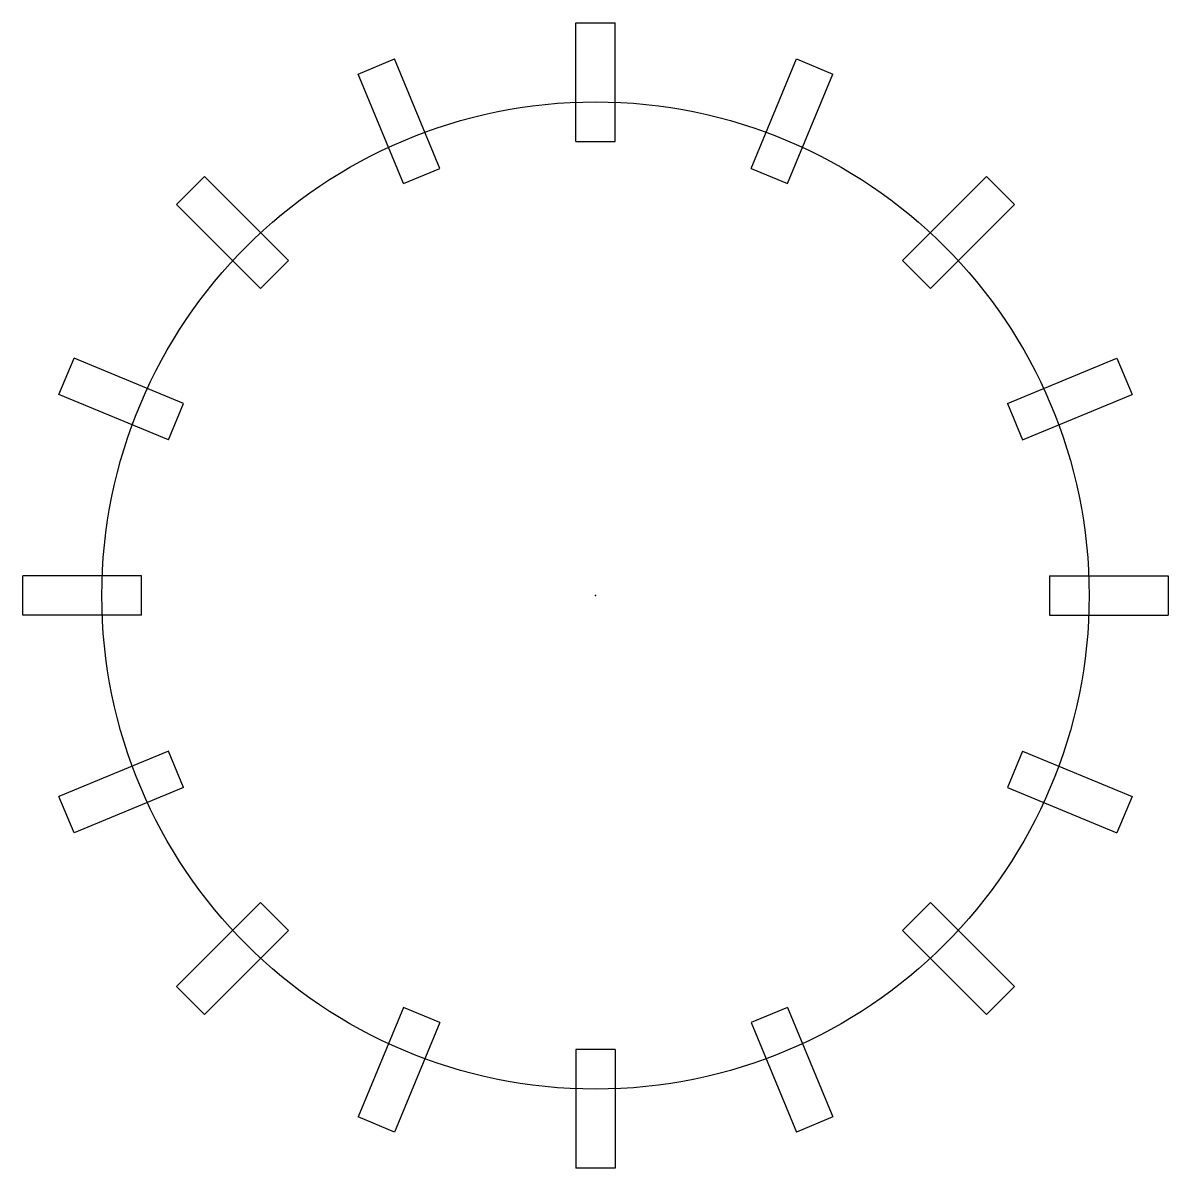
# Model space of a CAD drawing. Header units: millimetres. Extents: x -145 to 145, y -145 to 145.
import ezdxf

# ---------------------------------------------------------------- set-up
doc = ezdxf.new("R2010")
doc.units = ezdxf.units.MM
doc.header["$PDSIZE"] = -1

msp = doc.modelspace()

# ---------------------------------------------------------------- linework, layer by layer
at = {"color": 7, "linetype": 'Continuous'}
for p, q in [((-5, 115), (-5, 145)), ((-5, 145), (5, 145)), ((5, 115), (5, 145)), ((-60.11, 132.05), (-50.87, 135.88)), ((-39.39, 108.16), (-50.87, 135.88)), ((39.39, 108.16), (50.87, 135.88)), ((50.87, 135.88), (60.11, 132.05)), ((-48.63, 104.33), (-60.11, 132.05)), ((48.63, 104.33), (60.11, 132.05)), ((-5, 115), (5, 115)), ((-48.63, 104.33), (-39.39, 108.16)), ((39.39, 108.16), (48.63, 104.33)), ((-106.07, 98.99), (-98.99, 106.07)), ((-77.78, 84.85), (-98.99, 106.07)), ((77.78, 84.85), (98.99, 106.07)), ((98.99, 106.07), (106.07, 98.99)), ((-84.85, 77.78), (-106.07, 98.99)), ((84.85, 77.78), (106.07, 98.99)), ((-84.85, 77.78), (-77.78, 84.85)), ((77.78, 84.85), (84.85, 77.78)), ((-135.88, 50.87), (-132.05, 60.11)), ((-104.33, 48.63), (-132.05, 60.11)), ((104.33, 48.63), (132.05, 60.11)), ((132.05, 60.11), (135.88, 50.87)), ((-108.16, 39.39), (-135.88, 50.87)), ((108.16, 39.39), (135.88, 50.87)), ((-108.16, 39.39), (-104.33, 48.63)), ((104.33, 48.63), (108.16, 39.39)), ((-115, 5), (-145, 5)), ((-145, -5), (-145, 5)), ((-115, -5), (-115, 5)), ((115, 5), (115, -5)), ((115, 5), (145, 5)), ((145, 5), (145, -5)), ((-115, -5), (-145, -5)), ((115, -5), (145, -5)), ((-108.16, -39.39), (-135.88, -50.87)), ((-104.33, -48.63), (-108.16, -39.39)), ((108.16, -39.39), (104.33, -48.63)), ((108.16, -39.39), (135.88, -50.87)), ((-104.33, -48.63), (-132.05, -60.11)), ((104.33, -48.63), (132.05, -60.11)), ((-132.05, -60.11), (-135.88, -50.87)), ((135.88, -50.87), (132.05, -60.11)), ((-84.85, -77.78), (-106.07, -98.99)), ((-77.78, -84.85), (-84.85, -77.78)), ((84.85, -77.78), (77.78, -84.85)), ((84.85, -77.78), (106.07, -98.99)), ((-77.78, -84.85), (-98.99, -106.07)), ((77.78, -84.85), (98.99, -106.07)), ((-98.99, -106.07), (-106.07, -98.99)), ((106.07, -98.99), (98.99, -106.07)), ((-48.63, -104.33), (-60.11, -132.05)), ((-39.39, -108.16), (-48.63, -104.33)), ((48.63, -104.33), (39.39, -108.16)), ((48.63, -104.33), (60.11, -132.05)), ((-39.39, -108.16), (-50.87, -135.88)), ((39.39, -108.16), (50.87, -135.88)), ((5, -115), (-5, -115)), ((-5, -115), (-5, -145)), ((5, -115), (5, -145)), ((-50.87, -135.88), (-60.11, -132.05)), ((60.11, -132.05), (50.87, -135.88)), ((5, -145), (-5, -145))]:
    msp.add_line(p, q, dxfattribs=at)
msp.add_circle((0, 0), 125, dxfattribs=at)
for p in [(-124.9, 5), (0, 0)]:
    msp.add_point(p, dxfattribs=at)

doc.saveas('drawing.dxf')
